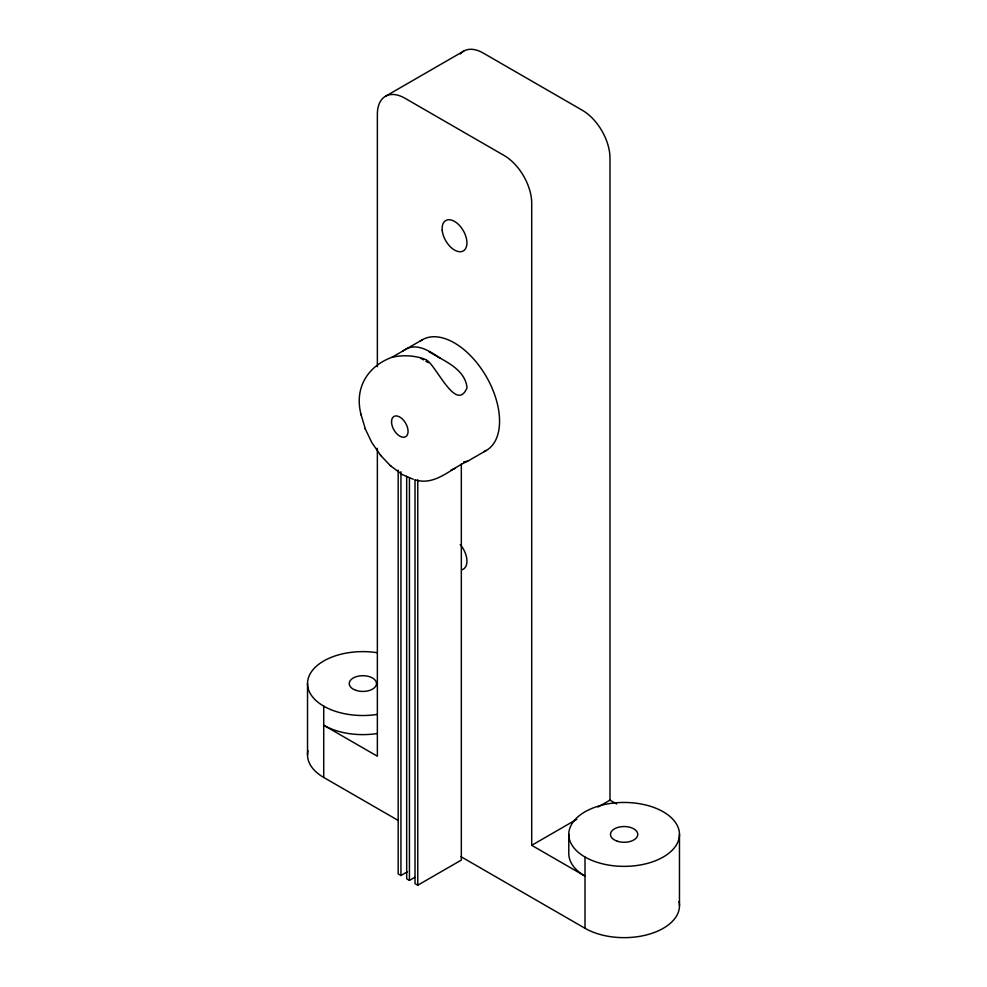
<?xml version="1.0" encoding="UTF-8"?>
<svg xmlns="http://www.w3.org/2000/svg" width="987" height="987" viewBox="0 0 987 987"><rect width="100%" height="100%" fill="white"/><g stroke="black" fill="none" stroke-linecap="round" stroke-linejoin="round"><path stroke-width="1.48" d="M377.367 448.271L377.367 756.227L323.724 725.26A55.346 31.954 0 0 0 377.194 733.526M377.367 366.67L377.367 114.147A38.974 22.504 60 0 1 404.929 98.231L504.147 155.514A38.974 22.504 60 0 1 531.709 203.248L531.709 845.328L584.995 876.098A55.346 31.954 0 0 1 568.783 853.508L568.783 834.41M598.036 807.033L609.978 800.136L609.978 158.056A38.974 22.504 60 0 0 582.416 110.322L483.198 53.039A38.974 22.504 60 0 0 460.275 53.964M422.399 339.725L392.061 357.245C366.893 366.485 353.926 388.952 361.267 415.33M415.342 479.953C435.563 485.925 450.886 468.369 467.579 461.262L486.32 450.442M385.436 96.307L463.717 51.114M398.18 470.12L398.18 873.902L400.944 875.494L407.545 871.681M406.681 476.302L406.681 878.8L409.445 880.392L414.725 877.344M415.021 479.83L415.021 883.612L417.772 885.203L461.324 860.072L461.324 463.989M531.709 845.328L576.815 819.284M403.103 350.866C415.761 341.453 429.518 351.039 440.387 358.306C452.071 364.684 465.679 373.148 467.024 387.768C456.105 413.96 435.575 363.339 425.582 359.515C414.861 355.332 403.054 354.789 392.061 357.245M455.426 468.282L451.158 469.997M463.668 461.891L467.579 461.262M413.282 479.275L402.215 474.562L390.284 465.58M440.387 358.306L429.135 351.816M421.079 358.478L423.497 359.873M425.903 361.267L428.321 362.661M609.978 800.136L616.641 803.986M307.993 750.688A55.346 31.954 0 0 0 323.724 777.448L398.378 820.542M461.028 856.716L584.995 928.286A55.346 31.954 0 0 0 648.619 934.356A55.346 31.954 0 0 0 679.007 901.526M360.921 414.121L365.375 429.123L371.889 442.707L380.834 455.612M380.39 455.13L391.148 466.493M365.19 428.494L365.375 429.123M679.475 834.41A55.346 31.954 0 0 1 596.456 862.083A55.346 31.954 0 0 1 596.456 806.737A55.346 31.954 0 0 1 679.475 834.41L679.475 905.696M584.995 857L584.995 928.286M417.772 479.879L417.772 885.203M409.445 477.893L409.445 880.392M400.944 471.7L400.944 875.494M323.724 706.161L323.724 777.448M377.194 652.703A55.346 31.954 0 0 0 307.525 683.572L307.525 754.858M377.194 714.428A55.346 31.954 0 0 1 307.525 683.572M460.263 544.59A17.544 10.129 60 0 1 462.089 569.709M420.117 341.255A63.921 36.901 60 0 1 486.32 376.627A63.921 36.901 60 0 1 483.852 451.664M356.048 690.382A13.645 7.871 0 0 0 376.503 683.572A13.645 7.871 0 0 0 356.048 676.749A13.645 7.871 0 0 0 356.048 690.382M617.319 841.232A13.645 7.871 0 0 0 637.775 834.41A13.645 7.871 0 0 0 617.319 827.587A13.645 7.871 0 0 0 617.319 841.232M442.238 230.514A17.544 10.129 60 0 0 462.089 251.463A17.544 10.129 60 0 0 459.288 225.258A17.544 10.129 60 0 0 442.238 230.514M391.531 421.819A11.696 6.749 60 0 0 403.93 437.241A11.696 6.749 60 0 0 403.93 420.709A11.696 6.749 60 0 0 391.531 421.819"/></g></svg>
